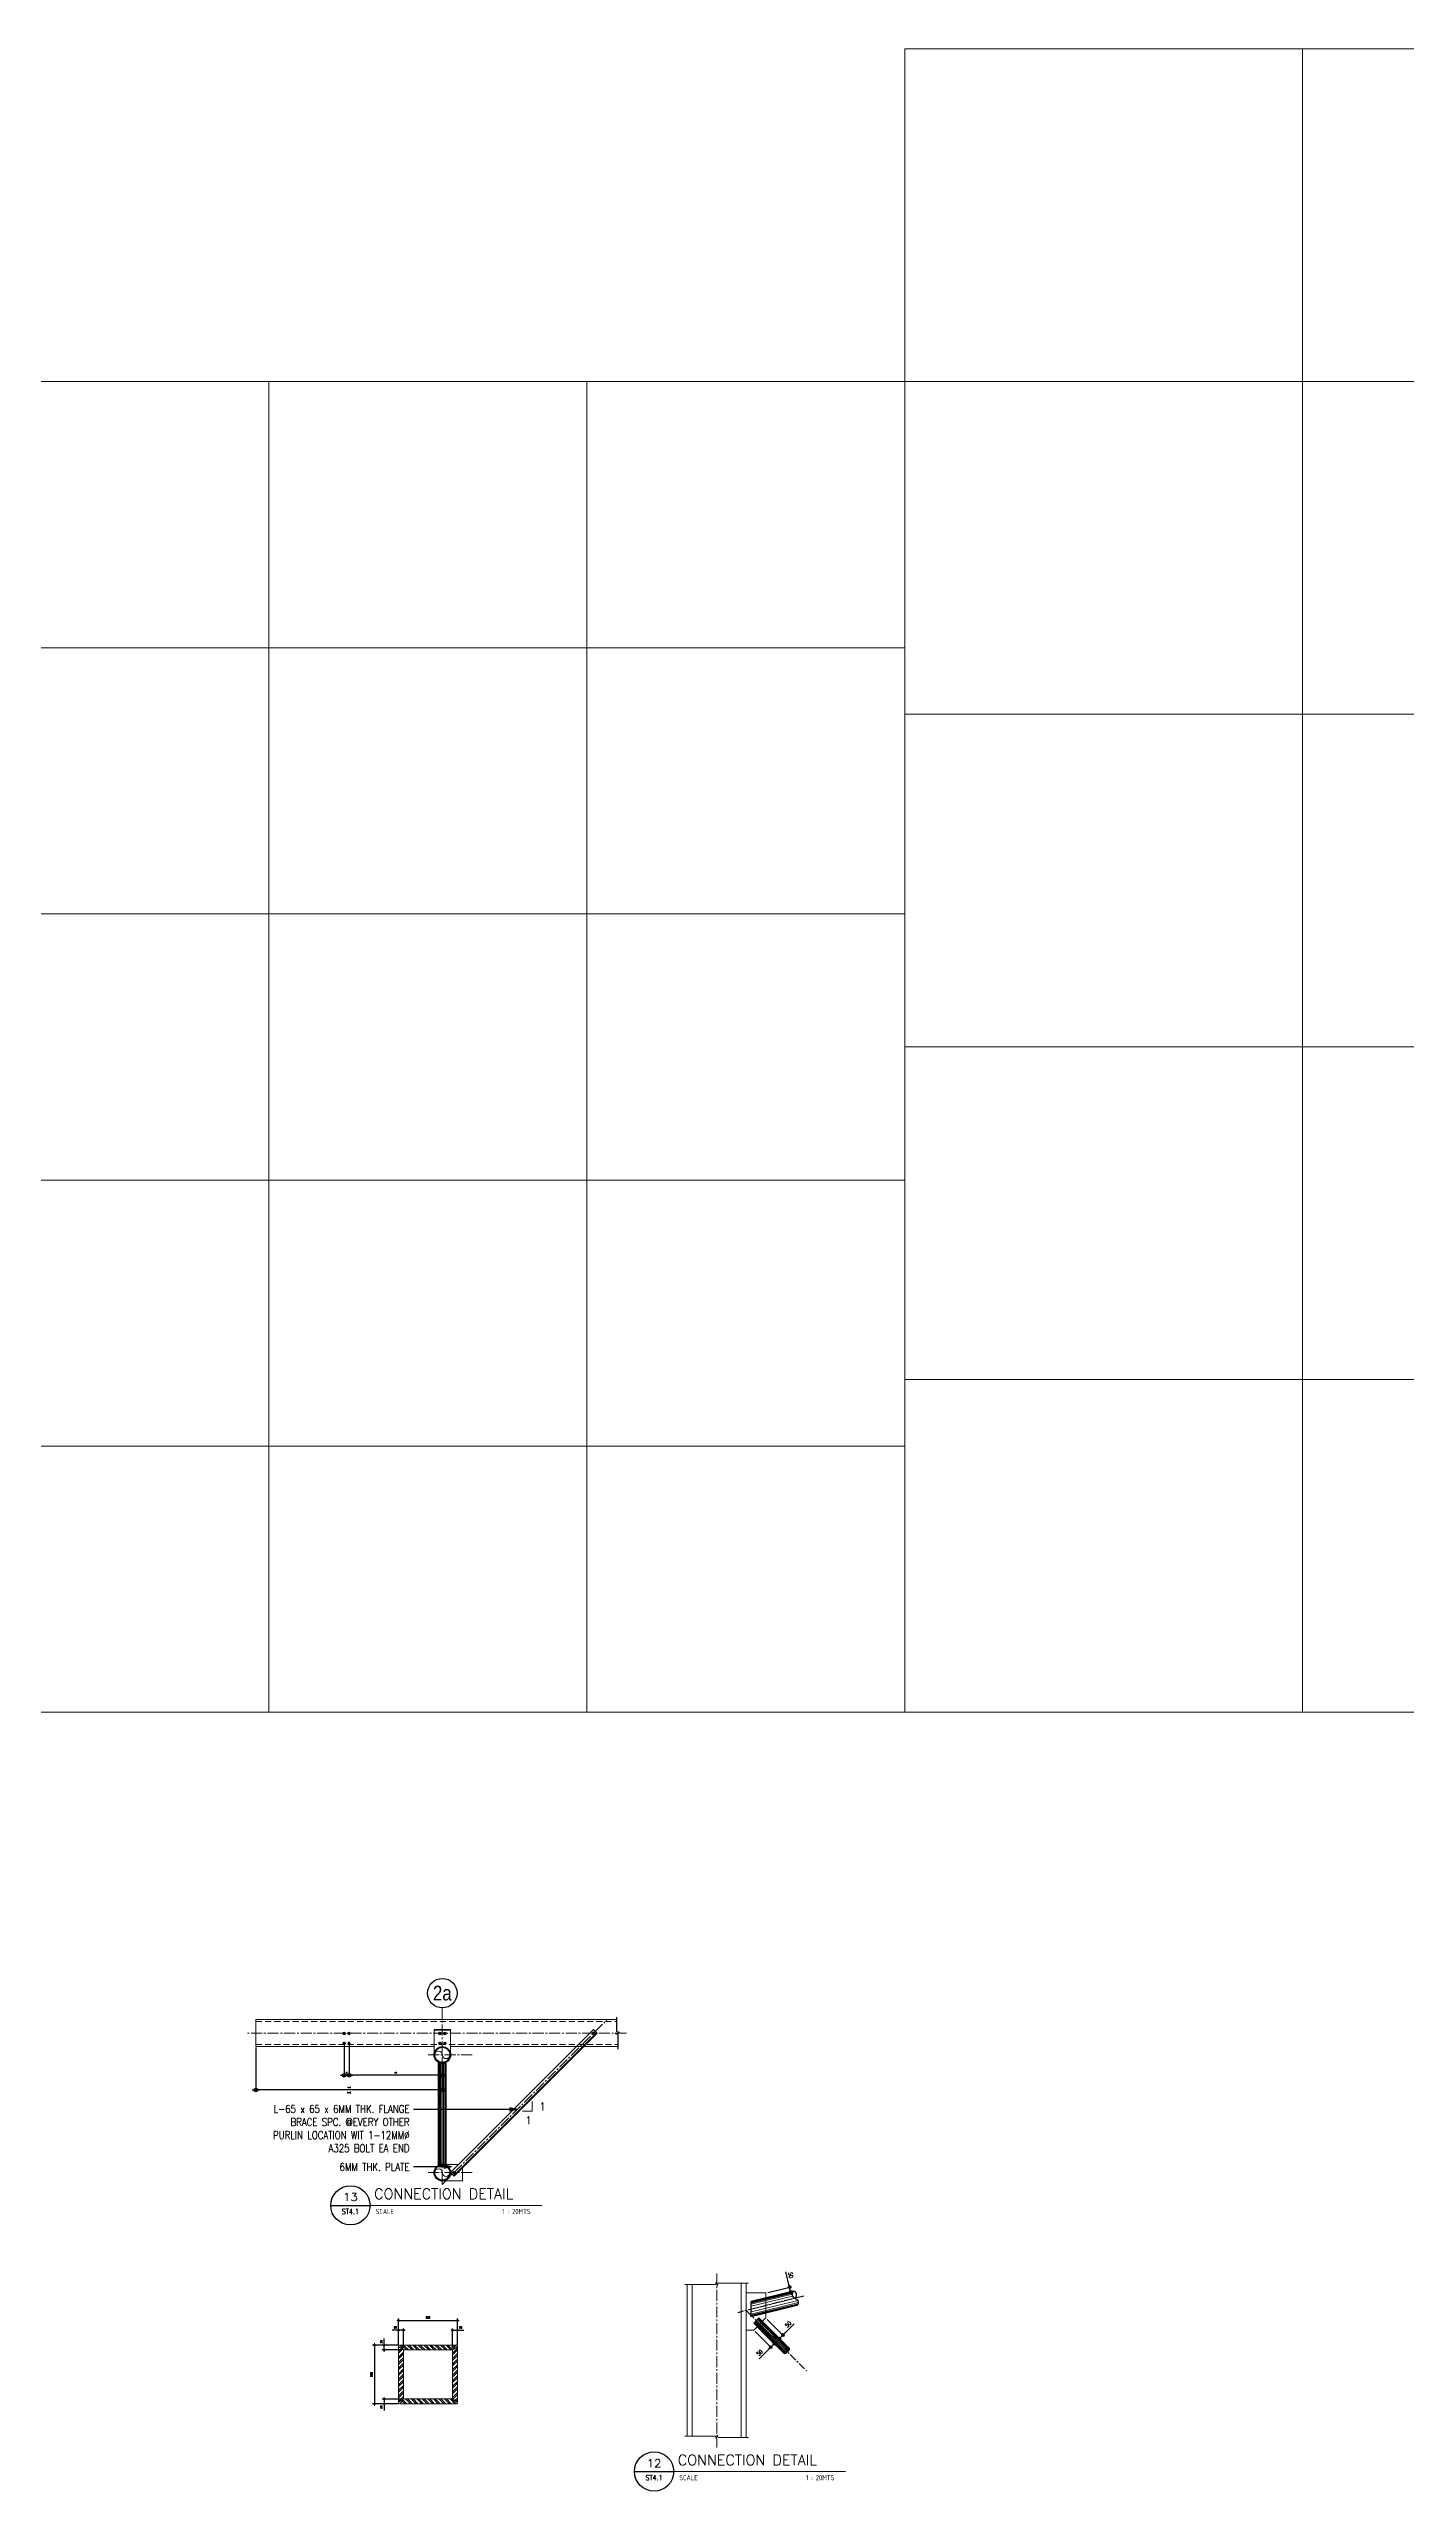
# Model space of a CAD drawing. Header units: millimetres. Extents: x 0 to 437400, y -7936 to 73710.
# Drawn here: x 39878 to 53706, y -7936 to 16950 of the extents above; entities that cross this region are included whole.
import ezdxf
from ezdxf.enums import TextEntityAlignment as Align

# ---------------------------------------------------------------- set-up
doc = ezdxf.new("R2010")
doc.units = ezdxf.units.MM
doc.header["$LTSCALE"] = 10
doc.header["$MEASUREMENT"] = 0
doc.set_wipeout_variables(frame=1)
for name, pattern in [('CENTER', [50.8, 31.75, -6.35, 6.35, -6.35]), ('CENTER2', [1.125, 0.75, -0.125, 0.125, -0.125]), ('DOT', [6.35, 0, -6.35]), ('HIDDEN', [0.375, 0.25, -0.125])]:
    doc.linetypes.add(name, pattern=pattern)
for name, color, linetype, lineweight in [('.1 - NUMBER 9', 9, 'Continuous', 9), ('BOLT', 33, 'Continuous', 20), ('BOLT HOLES', 2, 'Continuous', 5), ('CEE STEEL PURLINS', 46, 'Continuous', 15), ('HATCH', 8, 'Continuous', 5), ('S-ANNO-DIMS', 1, 'Continuous', 5), ('S-Anno-Text', 52, 'Continuous', 15), ('S-ANNO-WELD', 1, 'Continuous', 9), ('S-BEAM-IDEN', 2, 'Continuous', 9), ('S-BRACE', 2, 'Continuous', 9), ('S-DETL-LN03', 3, 'Continuous', 9), ('S-DETL-PATT', 9, 'Continuous', 9), ('S_Bolt', 9, 'Continuous', 9), ('S_GRID LINES', 252, 'Continuous', 5), ('S_STEEL PLATE', 2, 'Continuous', 15), ('S_STEEL TRUSS', 5, 'Continuous', 30), ('TEXT', 2, 'Continuous', 20), ('WELD', 251, 'Continuous', 5), ('WOUT', 251, 'DOT', 5)]:
    doc.layers.add(name, color=color, linetype=linetype, lineweight=lineweight)
for name, color, linetype in [('A-ANNO_DIM', 1, 'Continuous'), ('A-NEW', 240, 'Continuous'), ('A_LINE', 1, 'Continuous'), ('TARGET-MAIN', 1, 'Continuous')]:
    doc.layers.add(name, color=color, linetype=linetype)
doc.layers.add('GUIDE 000', color=3, linetype='Continuous', lineweight=0, plot=False)
doc.layers.add('S-DETL-GRID', color=62, linetype='Continuous', lineweight=9, plot=False)
doc.styles.add('1', font='simplex.shx', dxfattribs={"width": 0.8, "height": 20})
doc.styles.add('40', font='simplex.shx', dxfattribs={"width": 0.8, "height": 20})
doc.styles.add('80', font='simplex.shx', dxfattribs={"width": 0.8, "height": 40})
doc.styles.add('ARCHITEXT', font='architxt.shx', dxfattribs={"width": 0.85})
doc.styles.add('ARIALNW', font='ARIALN.TTF')
doc.styles.add('ROMANS', font='romans.shx', dxfattribs={"width": 0.8, "height": 10})
doc.styles.add('SIMPLEX', font='SIMPLEX.shx', dxfattribs={"width": 1.1})
doc.dimstyles.new('DDIM 20', dxfattribs={"dimtxt": 70, "dimasz": 0.5, "dimexe": 10, "dimexo": 10, "dimgap": 20, "dimtad": 1, "dimdec": 0, "dimrnd": 1, "dimdsep": 46, "dimtxsty": 'ROMANS', "dimblk1": 'ESCADIM_ARW', "dimblk2": 'ESCADIM_ARW', "dimsah": 1, "dimcen": 5, "dimclrd": 1, "dimclre": 1, "dimclrt": 52, "dimadec": 0, "dimazin": 0, "dimtfac": 1, "dimtdec": 0, "dimtofl": 0, "dimtmove": 0, "dimatfit": 3, "dimldrblk": 'ESCADIM_ARW', "dimfxl": 1, "dimtolj": 1, "dimtzin": 0, "dimarcsym": 0})
doc.dimstyles.new('DDIM20', dxfattribs={"dimtxt": 40, "dimasz": 0.4, "dimexe": 20, "dimexo": 20, "dimgap": 20, "dimtad": 1, "dimdec": 0, "dimrnd": 1, "dimdsep": 46, "dimtxsty": '80', "dimblk1": 'ESCADIM_ARW', "dimblk2": 'ESCADIM_ARW', "dimsah": 1, "dimcen": 50, "dimclrd": 1, "dimclre": 1, "dimclrt": 52, "dimadec": 0, "dimazin": 0, "dimtfac": 1, "dimtdec": 0, "dimtofl": 0, "dimtmove": 0, "dimatfit": 3, "dimldrblk": 'ESCADIM_ARW', "dimfxl": 1, "dimtolj": 1, "dimtzin": 0, "dimarcsym": 0})
doc.dimstyles.new('ESCA20', dxfattribs={"dimtxt": 40, "dimasz": 0.25, "dimexe": 20, "dimexo": 20, "dimgap": 20, "dimtad": 1, "dimdec": 0, "dimrnd": 1, "dimdsep": 46, "dimtxsty": '40', "dimblk1": 'ESCADIM_ARW', "dimblk2": 'ESCADIM_ARW', "dimsah": 1, "dimcen": 50, "dimclrd": 256, "dimclre": 256, "dimclrt": 52, "dimadec": 0, "dimazin": 0, "dimtfac": 1, "dimtdec": 0, "dimtofl": 0, "dimtmove": 0, "dimatfit": 3, "dimldrblk": 'ESCADIM_ARW', "dimfxl": 1, "dimtolj": 1, "dimtzin": 0, "dimarcsym": 0})
doc.dimstyles.new('ESCA_ARW$7', dxfattribs={"dimtxt": 200, "dimasz": 1, "dimexe": 100, "dimexo": 100, "dimgap": 100, "dimtad": 1, "dimdec": 0, "dimrnd": 1, "dimdsep": 46, "dimtxsty": '1', "dimblk1": 'dim_arw', "dimblk2": 'dim_arw', "dimsah": 1, "dimcen": 50, "dimclrd": 1, "dimclre": 256, "dimclrt": 52, "dimadec": 0, "dimazin": 0, "dimtfac": 1, "dimtofl": 0, "dimtmove": 0, "dimatfit": 3, "dimldrblk": 'dim_arw', "dimfxl": 1, "dimtolj": 1, "dimtzin": 0, "dimarcsym": 0})

# ---------------------------------------------------------------- blocks, each defined once
blk = doc.blocks.new('ESCADIM_ARW')
at = {"color": 9}
blk.add_line((75, 0), (-75, 0), dxfattribs=at)
blk.add_circle((0, 0), 37.5, dxfattribs=at)
blk = doc.blocks.new('*D73')
at = {"layer": 'Defpoints', "color": 0, "transparency": 16777216}
for p in [(43458, -6447), (43195, -7047), (43458, -7047)]:
    blk.add_point(p, dxfattribs=at)
at = {"layer": 'S-ANNO-DIMS', "lineweight": -2, "transparency": 16777216}
for p, q in [((43438, -6447), (43175, -6447)), ((43195, -6447), (43195, -7047)), ((43438, -7047), (43175, -7047))]:
    blk.add_line(p, q, dxfattribs=at)
at = {"layer": 'S-ANNO-DIMS', "lineweight": -2, "transparency": 16777216, "xscale": 0.25, "yscale": 0.25, "zscale": 0.25}
for p, rotation in [((43195, -6447), 90), ((43195, -7047), 270)]:
    blk.add_blockref('ESCADIM_ARW', p, dxfattribs=dict(at, rotation=rotation))
at = {"layer": 'S-ANNO-DIMS', "color": 52, "transparency": 16777216, "insert": (43165, -6747), "char_height": 20, "attachment_point": 5, "rotation": 90, "style": '40'}
blk.add_mtext('\\A1;600', dxfattribs=at)
blk = doc.blocks.new('*D74')
at = {"layer": 'Defpoints', "color": 0, "transparency": 16777216}
for p in [(44040, -6197), (43440, -6465), (44040, -6465)]:
    blk.add_point(p, dxfattribs=at)
at = {"layer": 'S-ANNO-DIMS', "lineweight": -2, "transparency": 16777216}
for p, q in [((43440, -6445), (43440, -6177)), ((43440, -6197), (44040, -6197)), ((44040, -6445), (44040, -6177))]:
    blk.add_line(p, q, dxfattribs=at)
at = {"layer": 'S-ANNO-DIMS', "lineweight": -2, "transparency": 16777216, "xscale": 0.25, "yscale": 0.25, "zscale": 0.25, "rotation": 180}
blk.add_blockref('ESCADIM_ARW', (43440, -6197), dxfattribs=at)
at = {"layer": 'S-ANNO-DIMS', "lineweight": -2, "transparency": 16777216, "xscale": 0.25, "yscale": 0.25, "zscale": 0.25}
blk.add_blockref('ESCADIM_ARW', (44040, -6197), dxfattribs=at)
at = {"layer": 'S-ANNO-DIMS', "color": 52, "transparency": 16777216, "insert": (43740, -6167), "char_height": 20, "attachment_point": 5, "style": '40'}
blk.add_mtext('\\A1;600', dxfattribs=at)
blk = doc.blocks.new('*D69')
at = {"layer": 'Defpoints', "color": 0, "transparency": 16777216}
for p in [(43295, -6447), (43458, -6447), (43490, -6497)]:
    blk.add_point(p, dxfattribs=at)
at = {"layer": 'S-ANNO-DIMS', "lineweight": -2, "transparency": 16777216}
for p, q in [((43438, -6447), (43275, -6447)), ((43295, -6447), (43295, -6381)), ((43295, -6497), (43295, -6447)), ((43470, -6497), (43275, -6497))]:
    blk.add_line(p, q, dxfattribs=at)
at = {"layer": 'S-ANNO-DIMS', "lineweight": -2, "transparency": 16777216, "xscale": 0.25, "yscale": 0.25, "zscale": 0.25}
for p, rotation in [((43295, -6447), 90), ((43295, -6497), 270)]:
    blk.add_blockref('ESCADIM_ARW', p, dxfattribs=dict(at, rotation=rotation))
at = {"layer": 'S-ANNO-DIMS', "color": 52, "transparency": 16777216, "insert": (43265, -6414), "char_height": 20, "attachment_point": 5, "rotation": 90, "style": '40'}
blk.add_mtext('\\A1;50', dxfattribs=at)
blk = doc.blocks.new('*D70')
at = {"layer": 'Defpoints', "color": 0, "transparency": 16777216}
for p in [(43295, -7047), (43458, -7047), (43490, -6997)]:
    blk.add_point(p, dxfattribs=at)
at = {"layer": 'S-ANNO-DIMS', "lineweight": -2, "transparency": 16777216}
for p, q in [((43470, -6997), (43275, -6997)), ((43438, -7047), (43275, -7047)), ((43295, -6997), (43295, -7047)), ((43295, -7047), (43295, -7113))]:
    blk.add_line(p, q, dxfattribs=at)
at = {"layer": 'S-ANNO-DIMS', "lineweight": -2, "transparency": 16777216, "xscale": 0.25, "yscale": 0.25, "zscale": 0.25}
for p, rotation in [((43295, -6997), 90), ((43295, -7047), 270)]:
    blk.add_blockref('ESCADIM_ARW', p, dxfattribs=dict(at, rotation=rotation))
at = {"layer": 'S-ANNO-DIMS', "color": 52, "transparency": 16777216, "insert": (43265, -7080), "char_height": 20, "attachment_point": 5, "rotation": 90, "style": '40'}
blk.add_mtext('\\A1;50', dxfattribs=at)
blk = doc.blocks.new('*D71')
at = {"layer": 'Defpoints', "color": 0, "transparency": 16777216}
for p in [(44040, -6297), (44040, -6460), (43990, -6497)]:
    blk.add_point(p, dxfattribs=at)
at = {"layer": 'S-ANNO-DIMS', "lineweight": -2, "transparency": 16777216}
for p, q in [((43990, -6477), (43990, -6277)), ((43990, -6297), (44040, -6297)), ((44040, -6440), (44040, -6277)), ((44040, -6297), (44106, -6297))]:
    blk.add_line(p, q, dxfattribs=at)
at = {"layer": 'S-ANNO-DIMS', "lineweight": -2, "transparency": 16777216, "xscale": 0.25, "yscale": 0.25, "zscale": 0.25, "rotation": 180}
blk.add_blockref('ESCADIM_ARW', (43990, -6297), dxfattribs=at)
at = {"layer": 'S-ANNO-DIMS', "lineweight": -2, "transparency": 16777216, "xscale": 0.25, "yscale": 0.25, "zscale": 0.25}
blk.add_blockref('ESCADIM_ARW', (44040, -6297), dxfattribs=at)
at = {"layer": 'S-ANNO-DIMS', "color": 52, "transparency": 16777216, "insert": (44073, -6267), "char_height": 20, "attachment_point": 5, "style": '40'}
blk.add_mtext('\\A1;50', dxfattribs=at)
blk = doc.blocks.new('*D72')
at = {"layer": 'Defpoints', "color": 0, "transparency": 16777216}
for p in [(43440, -6297), (43440, -6460), (43490, -6497)]:
    blk.add_point(p, dxfattribs=at)
at = {"layer": 'S-ANNO-DIMS', "lineweight": -2, "transparency": 16777216}
for p, q in [((43440, -6297), (43374, -6297)), ((43440, -6440), (43440, -6277)), ((43490, -6297), (43440, -6297)), ((43490, -6477), (43490, -6277))]:
    blk.add_line(p, q, dxfattribs=at)
at = {"layer": 'S-ANNO-DIMS', "lineweight": -2, "transparency": 16777216, "xscale": 0.25, "yscale": 0.25, "zscale": 0.25, "rotation": 180}
blk.add_blockref('ESCADIM_ARW', (43440, -6297), dxfattribs=at)
at = {"layer": 'S-ANNO-DIMS', "lineweight": -2, "transparency": 16777216, "xscale": 0.25, "yscale": 0.25, "zscale": 0.25}
blk.add_blockref('ESCADIM_ARW', (43490, -6297), dxfattribs=at)
at = {"layer": 'S-ANNO-DIMS', "color": 52, "transparency": 16777216, "insert": (43407, -6267), "char_height": 20, "attachment_point": 5, "style": '40'}
blk.add_mtext('\\A1;50', dxfattribs=at)
blk = doc.blocks.new('TARGET-DWGLABEL')
at = {"layer": 'TARGET-MAIN'}
blk.add_line((-7.5, 0), (7.5, 0), dxfattribs=at)
blk.add_circle((0, 0), 7.5, dxfattribs=at)
at = {"layer": 'TARGET-MAIN', "color": 2, "style": 'ARCHITEXT', "width": 0.85}
blk.add_text('SCALE', height=2, dxfattribs=at).set_placement((9.66, -2.36), align=Align.MIDDLE_LEFT)
at = {"layer": 'TARGET-MAIN', "color": 4, "style": 'ARCHITEXT', "width": 0.85}
blk.add_attdef('DWG_NO.', text='', height=3, dxfattribs=at).set_placement((0, 3.17), align=Align.MIDDLE_CENTER)
at = {"layer": 'TARGET-MAIN', "color": 6, "style": 'ARCHITEXT', "width": 0.85}
blk.add_attdef('DRAWING_TITLE', text='', height=5, dxfattribs=at).set_placement((9.08, 4.41), align=Align.MIDDLE_LEFT)
at = {"layer": 'TARGET-MAIN', "color": 3, "style": 'ARCHITEXT', "width": 0.85}
blk.add_attdef('SHT_NO.', text='', height=2, dxfattribs=at).set_placement((-0.02, -2.36), align=Align.MIDDLE_CENTER)
at = {"layer": 'TARGET-MAIN', "color": 2, "style": 'ARCHITEXT', "width": 0.85}
blk.add_attdef('SCALE', text='', height=2, dxfattribs=at).set_placement((69.6, -2.36), align=Align.MIDDLE_RIGHT)
blk = doc.blocks.new('*D78')
at = {"layer": 'Defpoints', "color": 0, "transparency": 16777216}
for p in [(47058, -6295), (47094, -6260), (47268, -6434)]:
    blk.add_point(p, dxfattribs=at)
at = {"layer": 'S-BEAM-IDEN', "color": 1, "lineweight": -2, "transparency": 16777216}
for p, q in [((47073, -6309), (47247, -6483)), ((47108, -6274), (47282, -6448)), ((47232, -6469), (47115, -6587)), ((47267, -6434), (47233, -6469))]:
    blk.add_line(p, q, dxfattribs=at)
at = {"layer": 'S-BEAM-IDEN', "color": 1, "lineweight": -2, "transparency": 16777216, "xscale": 0.4, "yscale": 0.4, "zscale": 0.4}
for p, rotation in [((47232, -6469), 224.9999999999993), ((47268, -6434), 44.99999999999926)]:
    blk.add_blockref('ESCADIM_ARW', p, dxfattribs=dict(at, rotation=rotation))
at = {"layer": 'S-BEAM-IDEN', "color": 52, "transparency": 16777216, "insert": (47119, -6526), "char_height": 40, "attachment_point": 5, "rotation": 45, "style": '80'}
blk.add_mtext('\\A1;50', dxfattribs=at)
blk = doc.blocks.new('*D79')
at = {"layer": 'Defpoints', "color": 0, "transparency": 16777216}
for p in [(47147, -6207), (47182, -6171), (47321, -6381)]:
    blk.add_point(p, dxfattribs=at)
at = {"layer": 'S-BEAM-IDEN', "color": 1, "lineweight": -2, "transparency": 16777216}
for p, q in [((47161, -6221), (47335, -6395)), ((47196, -6186), (47370, -6359)), ((47321, -6380), (47356, -6346)), ((47356, -6345), (47471, -6231))]:
    blk.add_line(p, q, dxfattribs=at)
at = {"layer": 'S-BEAM-IDEN', "color": 1, "lineweight": -2, "transparency": 16777216, "xscale": 0.4, "yscale": 0.4, "zscale": 0.4}
for p, rotation in [((47321, -6381), 225.0000000000022), ((47356, -6345), 45.00000000000215)]:
    blk.add_blockref('ESCADIM_ARW', p, dxfattribs=dict(at, rotation=rotation))
at = {"layer": 'S-BEAM-IDEN', "color": 52, "transparency": 16777216, "insert": (47410, -6235), "char_height": 40, "attachment_point": 5, "rotation": 45, "style": '80'}
blk.add_mtext('\\A1;50', dxfattribs=at)
blk = doc.blocks.new('*D81')
at = {"layer": 'Defpoints', "color": 0, "transparency": 16777216}
for p in [(47182, -5916), (47194, -5964), (47435, -5906)]:
    blk.add_point(p, dxfattribs=at)
at = {"layer": 'S-BEAM-IDEN', "color": 1, "lineweight": -2, "transparency": 16777216}
for p, q in [((47424, -5857), (47386, -5700)), ((47202, -5911), (47443, -5853)), ((47213, -5959), (47455, -5901)), ((47435, -5905), (47424, -5858))]:
    blk.add_line(p, q, dxfattribs=at)
at = {"layer": 'S-BEAM-IDEN', "color": 1, "lineweight": -2, "transparency": 16777216, "xscale": 0.4, "yscale": 0.4, "zscale": 0.4}
for p, rotation in [((47424, -5857), 103.5866003085701), ((47435, -5906), 283.5866003085701)]:
    blk.add_blockref('ESCADIM_ARW', p, dxfattribs=dict(at, rotation=rotation))
at = {"layer": 'S-BEAM-IDEN', "color": 52, "transparency": 16777216, "insert": (47435, -5735), "char_height": 40, "attachment_point": 5, "rotation": 283.5866, "style": '80'}
blk.add_mtext('\\A1;50', dxfattribs=at)
blk = doc.blocks.new('A$C2DA53F6D')
blk.add_circle((0, -17), 18.9)
at = {"color": 1}
for radius in [9, 6.03]:
    blk.add_circle((0, -17), radius, dxfattribs=at)
at = {"layer": 'GUIDE 000'}
blk.add_point((0, -17), dxfattribs=at)
at = {"layer": 'S_Bolt', "color": 9, "linetype": 'Continuous', "ltscale": 0.5}
blk.add_lwpolyline([(-14, -25), (-14, -8), (0, 0), (14, -8), (14, -25), (0, -33)], close=True, dxfattribs=at)
at = {"layer": 'S_Bolt', "color": 251, "linetype": 'Continuous', "ltscale": 0.5}
blk.add_circle((0, -17), 14.4, dxfattribs=at)
blk = doc.blocks.new('*D114')
at = {"layer": 'A-ANNO_DIM', "color": 1, "lineweight": -2, "transparency": 16777216}
for p, q in [((42936, -3383), (42936, -3708)), ((43886, -3698), (42937, -3698)), ((43886, -3583), (43886, -3708))]:
    blk.add_line(p, q, dxfattribs=at)
at = {"layer": 'Defpoints', "color": 0, "transparency": 16777216}
for p in [(42936, -3373), (42936, -3698), (43886, -3573)]:
    blk.add_point(p, dxfattribs=at)
at = {"layer": 'A-ANNO_DIM', "color": 1, "lineweight": -2, "transparency": 16777216, "xscale": 0.5, "yscale": 0.5, "zscale": 0.5, "rotation": 180}
blk.add_blockref('ESCADIM_ARW', (42936, -3698), dxfattribs=at)
at = {"layer": 'A-ANNO_DIM', "color": 1, "lineweight": -2, "transparency": 16777216, "xscale": 0.5, "yscale": 0.5, "zscale": 0.5}
blk.add_blockref('ESCADIM_ARW', (43886, -3698), dxfattribs=at)
at = {"layer": 'A-ANNO_DIM', "color": 52, "transparency": 16777216, "insert": (43411, -3673), "char_height": 10, "attachment_point": 5, "style": 'ROMANS'}
blk.add_mtext('\\A1;950', dxfattribs=at)
blk = doc.blocks.new('*D115')
at = {"layer": 'A-ANNO_DIM', "color": 1, "lineweight": -2, "transparency": 16777216}
for p, q in [((42886, -3383), (42886, -3708)), ((42936, -3383), (42936, -3708)), ((42887, -3698), (42936, -3698))]:
    blk.add_line(p, q, dxfattribs=at)
at = {"layer": 'Defpoints', "color": 0, "transparency": 16777216}
for p in [(42886, -3373), (42936, -3373), (42936, -3698)]:
    blk.add_point(p, dxfattribs=at)
at = {"layer": 'A-ANNO_DIM', "color": 1, "lineweight": -2, "transparency": 16777216, "xscale": 0.5, "yscale": 0.5, "zscale": 0.5, "rotation": 180}
blk.add_blockref('ESCADIM_ARW', (42886, -3698), dxfattribs=at)
at = {"layer": 'A-ANNO_DIM', "color": 1, "lineweight": -2, "transparency": 16777216, "xscale": 0.5, "yscale": 0.5, "zscale": 0.5}
blk.add_blockref('ESCADIM_ARW', (42936, -3698), dxfattribs=at)
at = {"layer": 'A-ANNO_DIM', "color": 52, "transparency": 16777216, "insert": (42911, -3673), "char_height": 10, "attachment_point": 5, "style": 'ROMANS'}
blk.add_mtext('\\A1;50', dxfattribs=at)
blk = doc.blocks.new('*D116')
at = {"layer": 'A-ANNO_DIM', "color": 1, "lineweight": -2, "transparency": 16777216}
for p, q in [((41986, -3416), (41986, -3858)), ((43886, -3583), (43886, -3858)), ((43886, -3848), (41987, -3848))]:
    blk.add_line(p, q, dxfattribs=at)
at = {"layer": 'Defpoints', "color": 0, "transparency": 16777216}
for p in [(41986, -3406), (43886, -3573), (41986, -3848)]:
    blk.add_point(p, dxfattribs=at)
at = {"layer": 'A-ANNO_DIM', "color": 1, "lineweight": -2, "transparency": 16777216, "xscale": 0.5, "yscale": 0.5, "zscale": 0.5, "rotation": 180}
blk.add_blockref('ESCADIM_ARW', (41986, -3848), dxfattribs=at)
at = {"layer": 'A-ANNO_DIM', "color": 1, "lineweight": -2, "transparency": 16777216, "xscale": 0.5, "yscale": 0.5, "zscale": 0.5}
blk.add_blockref('ESCADIM_ARW', (43886, -3848), dxfattribs=at)
at = {"layer": 'A-ANNO_DIM', "color": 52, "transparency": 16777216, "char_height": 10, "attachment_point": 5, "style": 'ROMANS'}
for s, insert in [('\\A1;(MAX)', (42936, -3876)), ('\\A1;1900', (42936, -3823))]:
    blk.add_mtext(s, dxfattribs=dict(at, insert=insert))
blk = doc.blocks.new('dim_arw')
h = blk.add_hatch(color=256)
h.paths.add_polyline_path([(-126, 29), (0, 0), (-126, -29, -0.115681), (-133, 0, -0.115681)])
h.paths.add_polyline_path([(-249, 58), (-126, 29, 0.115681), (-133, 0, 0.115681), (-126, -29), (-249, -58)])
for p, q in [((0, 0), (-249, 58)), ((-249, 58), (-249, -58)), ((0, 0), (-249, -58))]:
    blk.add_line(p, q)

msp = doc.modelspace()

# ---------------------------------------------------------------- hatches: boundary and pattern name
at = {"layer": 'S-DETL-PATT'}
h = msp.add_hatch(dxfattribs=at)
h.set_pattern_fill('ANSI32', color=256, scale=106.666667, style=0)
h.set_pattern_definition([(45, (-29767.5, -15401.724), (-28.284271, 28.284271), []), (45, (-29748.644, -15401.724), (-28.284271, 28.284271), [])])
h.paths.add_polyline_path([(43990, -6496.87816), (44040, -6464.55583), (44040, -7029.20049), (43990, -6996.87816)])
h.paths.add_polyline_path([(43490, -6496.87816), (43440, -6464.55583), (43440, -7029.20049), (43490, -6996.87816)])
h = msp.add_hatch(dxfattribs=at)
h.set_pattern_fill('ANSI32', color=256, scale=106.666667, angle=90, style=0)
h.set_pattern_definition([(135, (-29767.5, -15401.724), (-28.284271, -28.284271), []), (135, (-29767.5, -15382.868), (-28.284271, -28.284271), [])])
h.paths.add_polyline_path([(43490, -6496.87816), (43990, -6496.87816), (44022.32233, -6446.87816), (43457.67767, -6446.87816)])
h.paths.add_polyline_path([(43490, -6996.87816), (43990, -6996.87816), (44022.32233, -7046.87816), (43457.67767, -7046.87816)])
at = {"layer": 'WELD'}
h = msp.add_hatch(color=256, dxfattribs=at)
h.paths.add_polyline_path([(43490, -6496.87816), (43457.67767, -6446.87816), (43458.0546, -6446.87816, 0.5024952389), (43440, -6464.55583)])
h.paths.add_polyline_path([(44021.9454, -6446.87816), (44022.32233, -6446.87816), (43990, -6496.87816), (44040, -6464.55583, 0.5024952389)])
h.paths.add_polyline_path([(43990, -6996.87816), (44022.32233, -7046.87816), (44021.9454, -7046.87816, 0.5024952389), (44040, -7029.20049)])
h.paths.add_polyline_path([(43490, -6996.87816), (43440, -7029.20049, 0.5024952389), (43458.0546, -7046.87816), (43457.67767, -7046.87816)])

# ---------------------------------------------------------------- linework, layer by layer
at = {"layer": '.1 - NUMBER 9', "color": 1}
for points in [[(46357.22933, -5830.72154), (46668.33227, -5830.72154), (46677.4883, -5802.92743), (46686.97037, -5844.6186), (46696.12639, -5816.82448), (47007.22933, -5816.82448)], [(47007.22933, -7389.85904), (46696.12639, -7389.85904), (46686.97037, -7362.06493), (46677.4883, -7403.7561), (46668.33227, -7375.96198), (46357.22933, -7375.96198)]]:
    msp.add_lwpolyline(points, dxfattribs=at)
at = {"color": 1}
msp.add_lwpolyline([(45676.49977, -3431.1885), (45676.49977, -3282.58556), (45648.70565, -3273.42953), (45690.39683, -3263.94746), (45662.60271, -3254.79144), (45662.60271, -3106.1885)], dxfattribs=at)
msp.add_circle((43886.11703, -2862), 150)
at = {"layer": 'A-NEW', "color": 253, "linetype": 'CENTER', "ltscale": 0.25}
msp.add_line((46982.75895, -6095.69954), (47595.14714, -6708.08773), dxfattribs=at)
msp.add_arc((62421.29239, -66401.65948), 62250.75999, 103.8022411527, 104.4395250789, dxfattribs=at)
at = {"layer": 'A_LINE', "color": 1, "lineweight": 13}
for p, q in [((42749.63746, -5023.99999), (44899.44371, -5023.99999)), ((45843.52043, -7735.99998), (47993.32667, -7735.99998))]:
    msp.add_line(p, q, dxfattribs=at)
at = {"layer": 'BOLT HOLES'}
for centre in [(42886.11703, -3272.76083), (42886.11703, -3372.76083), (42936.11703, -3272.76083), (42936.11703, -3372.76083)]:
    msp.add_circle(centre, 8, dxfattribs=at)
at = {"layer": 'CEE STEEL PURLINS'}
for p, q in [((41986.11703, -3131.1885), (41986.11703, -3406.1885)), ((41986.11703, -3406.1885), (43801.97953, -3406.1885))]:
    msp.add_line(p, q, dxfattribs=at)
at = {"layer": 'HATCH', "color": 250}
for p, q in [((47032.22933, -6003.91459), (47460.44002, -5900.10911)), ((47032.22933, -6005.56651), (47458.61371, -5902.20376)), ((47032.22933, -6007.95548), (47456.43444, -5905.12102)), ((47032.22933, -6012.78076), (47453.20349, -5910.72954)), ((47032.22933, -6018.91381), (47450.64994, -5917.48161)), ((47032.22933, -6030.3552), (47449.03308, -5929.31496)), ((47032.22933, -6052.51649), (47454.59232, -5950.12859)), ((47032.22933, -6082.96689), (47484.01, -5971.1933)), ((47032.22933, -6109.18686), (47509.09789, -5993.58589)), ((47032.22933, -6131.34814), (47512.94893, -6014.81362)), ((47032.22933, -6142.78953), (47510.199, -6026.92164)), ((47032.22933, -6148.92259), (47506.73149, -6033.89528)), ((47032.22933, -6153.74787), (47502.35425, -6039.78167)), ((47032.22933, -6156.13684), (47499.26586, -6042.91932)), ((47032.22933, -6157.78876), (47499.26586, -6044.57124)), ((47062.99043, -6219.95445), (47375.5373, -6535.45791)), ((47065.12187, -6217.82301), (47379.27953, -6534.9525)), ((47069.09813, -6213.84675), (47385.02966, -6532.76689)), ((47076.79991, -6206.14498), (47392.93703, -6525.27265)), ((47085.00215, -6197.94273), (47395.61344, -6508.55403)), ((47096.1606, -6186.78428), (47412.34447, -6505.95915)), ((47103.60769, -6179.33719), (47419.78154, -6498.50193)), ((47107.45247, -6175.49241), (47422.05651, -6493.0725)), ((47109.41583, -6173.33294), (47422.67769, -6489.55816)), ((47110.98594, -6171.95894), (47422.58402, -6484.82159)), ((47060.48324, -6222.46164), (47370.12817, -6535.03571)), ((47061.31349, -6221.63139), (47372.0891, -6535.34683))]:
    msp.add_line(p, q, dxfattribs=at)
at = {"layer": 'S-BEAM-IDEN'}
for points in [[(47058.48564, -6295.16992), (46982.22933, -6295.16992), (46982.22933, -5915.82448), (47182.22933, -5915.82448), (47182.22933, -6171.42623), (47058.48564, -6295.16992)], [(43490, -6496.87816), (43440, -6464.55583), (43440, -7029.20049), (43490, -6996.87816)], [(43490, -6496.87816), (43990, -6496.87816), (44022.32233, -6446.87816), (43457.67767, -6446.87816)], [(43990, -6496.87816), (44040, -6464.55583), (44040, -7029.20049), (43990, -6996.87816)], [(43490, -6996.87816), (43990, -6996.87816), (44022.32233, -7046.87816), (43457.67767, -7046.87816)]]:
    msp.add_lwpolyline(points, close=True, dxfattribs=at)
for centre, start, end in [((43455.60151, -6462.43138), 81.036997039, 187.754238278), ((44024.39849, -6462.43138), 352.245761722, 98.963002961), ((43455.60151, -7031.32494), 172.245761722, 278.963002961), ((44024.39849, -7031.32494), 261.036997039, 7.754238278)]:
    msp.add_arc(centre, 15.74549, start, end, dxfattribs=at)
at = {"layer": 'S-DETL-GRID'}
for p, q in [((52650, 16949.99997), (52650, 0)), ((42120, 13559.99998), (42120, 0)), ((45360, 13559.99998), (45360, 0)), ((72900, 13559.99998), (48600, 13559.99998)), ((48600, 10847.99998), (29160, 10847.99998)), ((72900, 10169.99998), (48600, 10169.99998)), ((48600, 8135.99999), (29160, 8135.99999)), ((72900, 6779.99999), (48600, 6779.99999)), ((48600, 5423.99999), (29160, 5423.99999)), ((72900, 3389.99999), (48600, 3389.99999)), ((48600, 2712), (29160, 2712))]:
    msp.add_line(p, q, dxfattribs=at)
msp.add_lwpolyline([(48600, 16949.99997), (72900, 16949.99997), (72900, 0), (48600, 0)], close=True, dxfattribs=at)
at = {"layer": 'S-DETL-GRID', "color": 252}
msp.add_lwpolyline([(29160, 13559.99998), (48600, 13559.99998), (48600, 0), (29160, 0)], close=True, dxfattribs=at)
at = {"layer": 'S-DETL-LN03'}
for p, q in [((46382.22933, -7375.96198), (46382.22933, -5830.72154)), ((46432.22933, -7375.96198), (46432.22933, -5830.72154)), ((46932.22933, -7389.85904), (46932.22933, -5816.82448)), ((46982.22933, -7389.85904), (46982.22933, -5816.82448))]:
    msp.add_line(p, q, dxfattribs=at)
at = {"layer": 'S_GRID LINES', "linetype": 'CENTER2', "ltscale": 15}
msp.add_line((46682.22933, -5716.82448), (46682.22933, -7489.85904), dxfattribs=at)
at = {"layer": 'S_STEEL PLATE'}
msp.add_lwpolyline([(43886.11703, -4774.4635), (44090.96521, -4774.4635), (44090.96521, -4606.1885), (43923.61703, -4606.1885)], dxfattribs=at)
at = {"layer": 'S_STEEL TRUSS', "linetype": 'Continuous', "ltscale": 2000}
for p, q in [((47463.08238, -5897.50829), (47032.22933, -6003.84537)), ((47032.22933, -6158.34633), (47032.22933, -6003.84537)), ((47421.98854, -6481.89612), (47111.51865, -6171.42623))]:
    msp.add_line(p, q, dxfattribs=at)
for points in [[(47481.05358, -5970.32338, -0.5986677255), (47499.02477, -6043.13846), (47032.22933, -6158.34633)], [(47395.50844, -6508.14471, -0.5796025806), (47368.72402, -6534.69762), (47058.48564, -6224.45924), (47111.51865, -6171.42623)]]:
    msp.add_lwpolyline(points, format="xyb", dxfattribs=at)
for points in [[(47463.08238, -5897.50829, 0.5986677255), (47481.05358, -5970.32338, 0.5986677255), (47463.08238, -5897.50829)], [(47421.98854, -6481.89612, 0.586079199), (47395.50844, -6508.14471, 0.5862674355), (47421.98854, -6481.89612)]]:
    msp.add_lwpolyline(points, format="xyb", close=True, dxfattribs=at)

# ---------------------------------------------------------------- block references
at = {"layer": 'BOLT', "xscale": -0.6666666218174768, "yscale": 0.6666666218106556, "zscale": 0.6666666217970567}
for p in [(42886.11703, -3261.6755), (42886.11703, -3361.6755), (42936.11703, -3261.6755), (42936.11703, -3361.6755)]:
    msp.add_blockref('A$C2DA53F6D', p, dxfattribs=at)
at = {"layer": 'TARGET-MAIN', "color": 1, "lineweight": 13}
ref = msp.add_blockref('TARGET-DWGLABEL', (46043.52043, -7735.99998), dxfattribs=dict(at, xscale=26.66666666666666, yscale=26.66666666666666, zscale=26.66666666666666))
ref.add_attrib('DWG_NO.', '12', dxfattribs={"color": 4, "height": 80, "style": 'SIMPLEX', "width": 1.1}).set_placement((46043.52043, -7651.37602), align=Align.MIDDLE_CENTER)
ref.add_attrib('SHT_NO.', 'ST4.1', dxfattribs={"color": 3, "height": 53.333333, "style": 'SIMPLEX', "width": 0.8}).set_placement((46043.11291, -7798.80621), align=Align.MIDDLE_CENTER)
ref.add_attrib('DRAWING_TITLE', 'CONNECTION DETAIL', dxfattribs={"color": 5, "height": 106.6666667, "style": 'SIMPLEX'}).set_placement((46285.62795, -7618.49025), align=Align.MIDDLE_LEFT)
ref.add_attrib('SCALE', '1 : 20MTS', dxfattribs={"color": 2, "height": 53.333333, "style": 'ARCHITEXT', "width": 0.85}).set_placement((47880.08851, -7798.80621), align=Align.MIDDLE_RIGHT)

# ---------------------------------------------------------------- texts
at = {"layer": 'S-Anno-Text', "char_height": 80, "style": '1'}
for s, insert, width, attachment_point in [('\\pi235.45;L-65 x 65 x 6MM THK. FLANGE\\P\\pi468.6;BRACE SPC. @EVERY OTHER \\P\\pi280.79;PURLIN LOCATION WIT 1-12MM∅ \\P\\pi915.44;A325 BOLT EA END', (43552.54915, -4241.92302), 3082.1471258, 6), ('6MM THK. PLATE', (43552.54915, -4672.33872), 1928.9779984, 9)]:
    msp.add_mtext(s, dxfattribs=dict(at, insert=insert, width=width, attachment_point=attachment_point))
at = {"layer": 'TEXT', "insert": (43886.11703, -2862), "char_height": 150.00001, "width": 943.4511231, "attachment_point": 5, "style": 'ARIALNW'}
msp.add_mtext('2a', dxfattribs=at)

# ---------------------------------------------------------------- dimensions: what is measured, and where the dimension line sits
at = {"layer": 'A-ANNO_DIM'}
dim = msp.add_linear_dim(base=(42936.11703, -3698.4635), p1=(42886.11703, -3372.76083), p2=(42936.11703, -3372.76083), angle=180, dimstyle='DDIM 20', dxfattribs=at)
dim.commit()
dim.dimension.update_dxf_attribs({"geometry": '*D115', "text_midpoint": (42911.11703, -3698.4635), "dimtype": 160})
at = {"layer": 'S-ANNO-DIMS'}
for base, p1, p2, picture, middle in [((44040, -6196.87927), (43440, -6464.55583), (44040, -6464.55583), '*D74', (43740, -6166.87927)), ((43440, -6296.87927), (43490, -6496.87816), (43440, -6459.52261), '*D72', (43406.79762, -6266.87927))]:
    dim = msp.add_linear_dim(base=base, p1=p1, p2=p2, dimstyle='ESCA20', dxfattribs=at)
    dim.commit()
    dim.dimension.update_dxf_attribs({"geometry": picture, "text_midpoint": middle})
for base, p1, p2, angle, picture, middle in [((43195.41127, -7046.87816), (43458.0546, -6446.87816), (43457.67767, -7046.87816), 90, '*D73', (43165.41127, -6746.87816)), ((43295.41127, -6446.87816), (43490, -6496.87816), (43458.0546, -6446.87816), 270, '*D69', (43265.41127, -6413.67578)), ((44040, -6296.87927), (43990, -6496.87816), (44040, -6459.52261), 180, '*D71', (44073.20238, -6266.87927)), ((43295.41127, -7046.87816), (43490, -6996.87816), (43458.0546, -7046.87816), 90, '*D70', (43265.41127, -7080.08054))]:
    dim = msp.add_linear_dim(base=base, p1=p1, p2=p2, angle=angle, dimstyle='ESCA20', dxfattribs=at)
    dim.commit()
    dim.dimension.update_dxf_attribs({"geometry": picture, "text_midpoint": middle})
at = {"layer": 'S-BEAM-IDEN'}
for base, p1, p2, angle, picture, middle in [((47435.39189, -5905.58104), (47182.22933, -5915.82448), (47193.8611, -5963.9537), 283.586600309, '*D81', (47396.44848, -5744.4434)), ((47320.78424, -6380.69181), (47182.22933, -6171.42623), (47146.87399, -6206.78157), 225, '*D79', (47438.34916, -6263.12689)), ((47267.75123, -6433.72482), (47058.48564, -6295.16992), (47093.84098, -6259.81458), 45, '*D78', (47147.16614, -6554.30991))]:
    dim = msp.add_linear_dim(base=base, p1=p1, p2=p2, angle=angle, dimstyle='DDIM20', dxfattribs=at)
    dim.commit()
    dim.dimension.update_dxf_attribs({"geometry": picture, "text_midpoint": middle, "dimtype": 161})

# ---------------------------------------------------------------- next in the draw order: wipeouts: each hides what was drawn before it
msp.add_wipeout([(43970.25453, -4690.326), (44005.60987, -4725.68134), (45462.60271, -3268.6885), (45427.24737, -3233.33316)]).dxf.layer = 'WOUT'

# ---------------------------------------------------------------- next in the draw order: linework, layer by layer
at = {"layer": 'BOLT HOLES'}
for centre in [(43861.11703, -3272.76083), (43861.11703, -3372.76083), (43911.11703, -3272.76083), (43911.11703, -3372.76083), (45427.24737, -3268.6885), (44005.60987, -4690.326)]:
    msp.add_circle(centre, 8, dxfattribs=at)
at = {"layer": 'CEE STEEL PURLINS'}
for p, q in [((41986.11703, -3131.1885), (45662.60271, -3131.1885)), ((43970.25453, -3406.1885), (45676.49977, -3406.1885))]:
    msp.add_line(p, q, dxfattribs=at)
at = {"layer": 'CEE STEEL PURLINS', "linetype": 'HIDDEN', "ltscale": 25}
for p, q in [((41986.11703, -3151.1885), (45662.60271, -3151.1885)), ((41986.11703, -3386.1885), (45676.49977, -3386.1885))]:
    msp.add_line(p, q, dxfattribs=at)
at = {"layer": 'HATCH', "color": 250}
for p, q in [((43848.73132, -4614.95076), (43848.73132, -3565.70124)), ((43849.53402, -4614.55791), (43849.53402, -3566.09408)), ((43850.69489, -4614.0083), (43850.69489, -3566.64369)), ((43853.03962, -4612.96319), (43853.03962, -3567.6888)), ((43856.01983, -4611.75579), (43856.01983, -3568.8962)), ((43861.57949, -4609.84601), (43861.57949, -3570.80598)), ((43872.34824, -4607.32275), (43872.34824, -3573.32924)), ((43886.11703, -4606.1885), (43886.11703, -3574.4635)), ((43899.88583, -4607.32275), (43899.88583, -3573.32924)), ((43910.65458, -4609.84601), (43910.65458, -3570.80598)), ((43916.21424, -4611.75579), (43916.21424, -3568.8962)), ((43919.19445, -4612.96319), (43919.19445, -3567.6888)), ((43921.53918, -4614.0083), (43921.53918, -3566.64369)), ((43922.70005, -4614.55791), (43922.70005, -3566.09408)), ((43923.50275, -4614.95076), (43923.50275, -3565.70124))]:
    msp.add_line(p, q, dxfattribs=at)
for centre, start, end in [((43847.60428, -3490.326), 0, 180), ((43924.62978, -3490.326), 180, 0), ((43847.60428, -4690.326), 0, 180), ((43924.62978, -4690.326), 180, 0)]:
    msp.add_arc(centre, 38.51275, start, end, dxfattribs=at)
at = {"layer": 'S-BEAM-IDEN'}
msp.add_lwpolyline([(44801.17504, -3965.4715), (44801.17504, -4064.25367), (44702.39288, -4064.25367)], dxfattribs=at)
at = {"layer": 'S-BRACE'}
msp.add_line((44001.36723, -4721.43869), (45458.36007, -3264.44586), dxfattribs=at)
msp.add_lwpolyline([(45427.24737, -3233.33316), (43970.25453, -4690.326), (44005.60987, -4725.68134), (45462.60271, -3268.6885)], close=True, dxfattribs=at)
at = {"layer": 'S_GRID LINES', "linetype": 'CENTER2', "ltscale": 15}
for p, q in [((43886.11703, -3012), (43886.11703, -4809.81884)), ((43886.11703, -4809.81884), (45564.74737, -3131.1885)), ((45762.60271, -3268.6885), (41886.11703, -3268.6885)), ((44190.96521, -3490.326), (43736.11703, -3490.326)), ((44190.96521, -4690.326), (43736.11703, -4690.326))]:
    msp.add_line(p, q, dxfattribs=at)
at = {"layer": 'S_STEEL PLATE'}
msp.add_lwpolyline([(43801.97953, -3490.326, -1), (43970.25453, -3490.326), (43970.25453, -3233.33316), (43801.97953, -3233.33316)], format="xyb", close=True, dxfattribs=at)
msp.add_lwpolyline([(43801.97953, -3239.33316), (43970.25453, -3239.33316), (43970.25453, -3233.33316), (43801.97953, -3233.33316)], close=True, dxfattribs=at)
at = {"layer": 'S_STEEL TRUSS'}
msp.add_lwpolyline([(43848.61703, -3565.64445, 0.2351746674), (43923.61703, -3565.64445), (43923.61703, -4615.00755, 0.2351746674), (43848.61703, -4615.00755)], format="xyb", close=True, dxfattribs=at)
for centre, radius in [((43886.11703, -3490.326), 84.1375), ((43886.11703, -3490.326), 77.0255), ((43886.11703, -4690.326), 84.1375), ((43886.11703, -4690.326), 77.0255)]:
    msp.add_circle(centre, radius, dxfattribs=at)

# ---------------------------------------------------------------- next in the draw order: block references
at = {"layer": 'BOLT', "xscale": -0.6666666218174768, "yscale": 0.6666666218106556, "zscale": 0.6666666217970567}
for p in [(43861.11703, -3261.6755), (43861.11703, -3361.6755), (43911.11703, -3261.6755), (43911.11703, -3361.6755), (45427.24737, -3257.60317), (44005.60987, -4679.24067)]:
    msp.add_blockref('A$C2DA53F6D', p, dxfattribs=at)
at = {"layer": 'TARGET-MAIN', "color": 1, "lineweight": 13}
ref = msp.add_blockref('TARGET-DWGLABEL', (42949.63746, -5023.99999), dxfattribs=dict(at, xscale=26.66666666666666, yscale=26.66666666666666, zscale=26.66666666666666))
ref.add_attrib('DWG_NO.', '13', dxfattribs={"color": 4, "height": 80, "style": 'SIMPLEX', "width": 1.1}).set_placement((42949.63746, -4939.37603), align=Align.MIDDLE_CENTER)
ref.add_attrib('SHT_NO.', 'ST4.1', dxfattribs={"color": 3, "height": 53.333333, "style": 'SIMPLEX', "width": 0.8}).set_placement((42949.22995, -5086.80622), align=Align.MIDDLE_CENTER)
ref.add_attrib('DRAWING_TITLE', 'CONNECTION DETAIL', dxfattribs={"color": 5, "height": 106.6666667, "style": 'SIMPLEX'}).set_placement((43191.74499, -4906.49026), align=Align.MIDDLE_LEFT)
ref.add_attrib('SCALE', '1 : 20MTS', dxfattribs={"color": 2, "height": 53.333333, "style": 'ARCHITEXT', "width": 0.85}).set_placement((44786.20555, -5086.80622), align=Align.MIDDLE_RIGHT)

# ---------------------------------------------------------------- next in the draw order: texts
at = {"layer": 'S-Anno-Text', "char_height": 80, "width": 1137.371747, "attachment_point": 7, "style": '1'}
for insert in [(44879.51513, -4056.47032), (44736.1104, -4196.98406)]:
    msp.add_mtext('1', dxfattribs=dict(at, insert=insert))

# ---------------------------------------------------------------- next in the draw order: dimensions: what is measured, and where the dimension line sits
at = {"layer": 'A-ANNO_DIM'}
dim = msp.add_linear_dim(base=(41986.11703, -3848.4635), p1=(43886.11703, -3573.4635), p2=(41986.11703, -3406.1885), text='<>\\X(MAX)', dimstyle='DDIM 20', dxfattribs=at)
dim.commit()
dim.dimension.update_dxf_attribs({"geometry": '*D116', "text_midpoint": (42936.11703, -3848.4635)})
dim = msp.add_linear_dim(base=(42936.11703, -3698.4635), p1=(43886.11703, -3573.4635), p2=(42936.11703, -3372.76083), dimstyle='DDIM 20', dxfattribs=at)
dim.commit()
dim.dimension.update_dxf_attribs({"geometry": '*D114', "text_midpoint": (43411.11703, -3673.4635)})

# ---------------------------------------------------------------- next in the draw order: leaders
at = {"layer": 'S-ANNO-WELD'}
for points in [[(44648.40687, -4047.529), (43591.91561, -4047.529)], [(43980.52843, -4631.33577), (43591.91561, -4631.33577)]]:
    msp.add_leader(points, dimstyle='ESCA_ARW$7', override={"dimscale": 0.1, "dimasz": 3}, dxfattribs=at)

doc.saveas('drawing.dxf')
